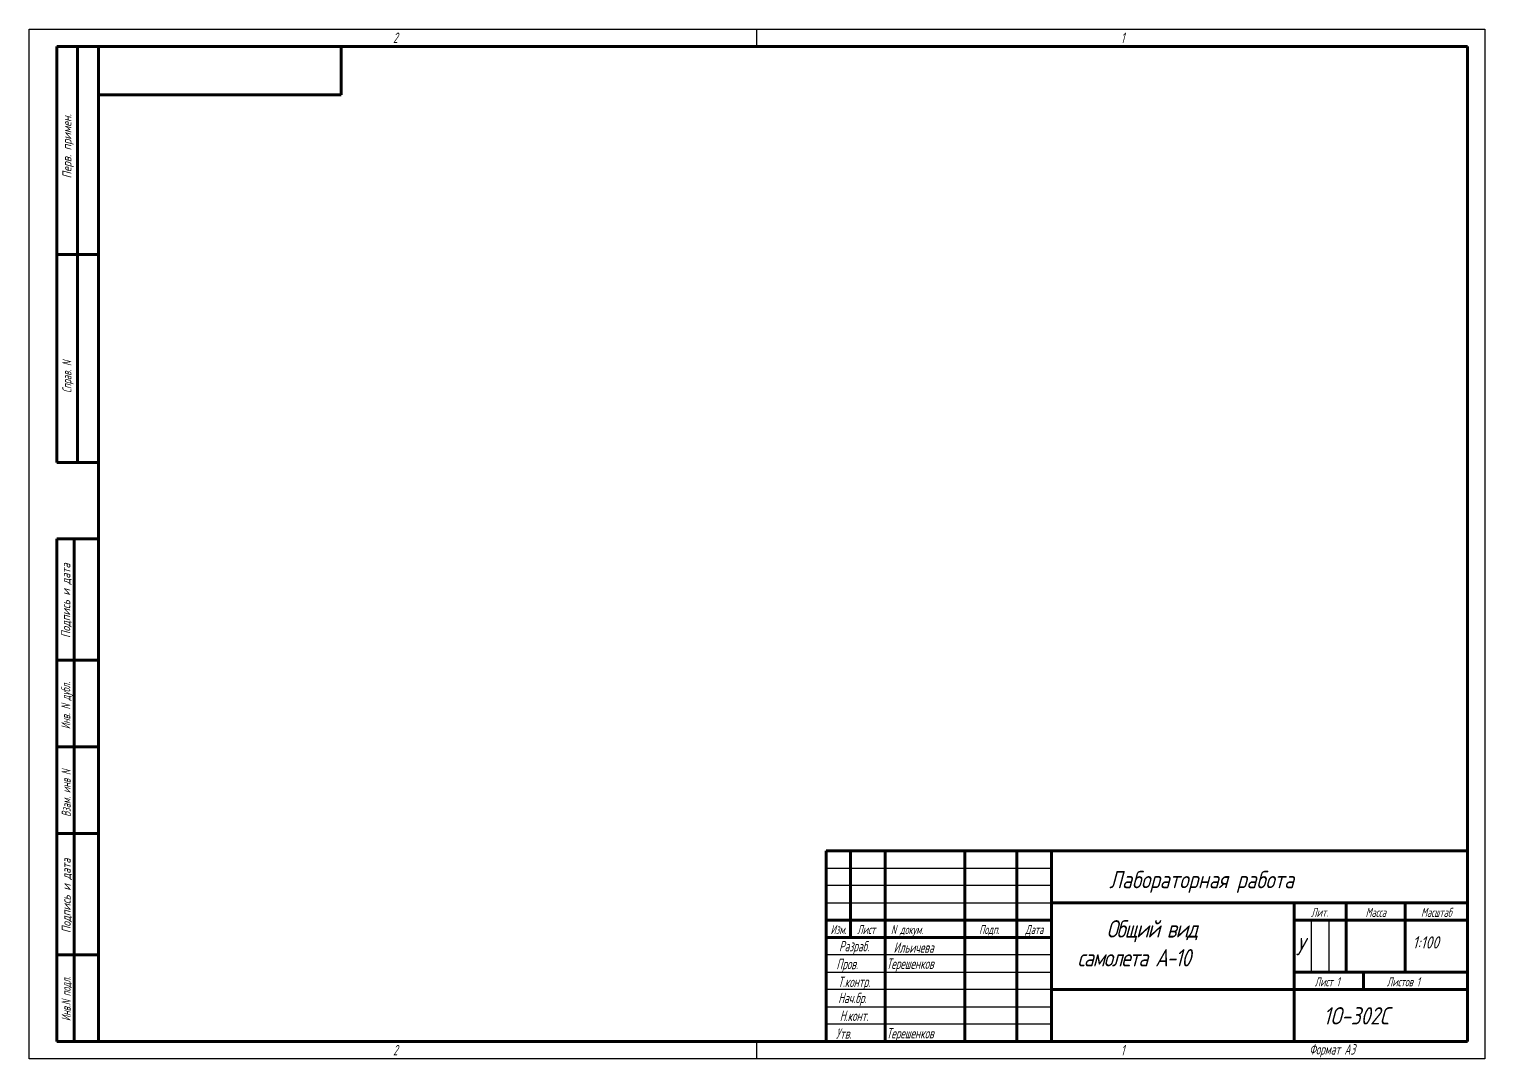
# Model space of a CAD drawing. Header units: millimetres. Extents: x -985956116104 to 1932156, y -552630487266 to 633586.
# Drawn here: x 39687.9 to 40107.9, y 19349.2 to 19646.2 of the extents above; entities that cross this region are included whole.
import ezdxf
from ezdxf.enums import TextEntityAlignment as Align

# ---------------------------------------------------------------- set-up
doc = ezdxf.new("R2010")
doc.units = ezdxf.units.MM
for name, color, linetype, lineweight in [('_basic (Основной)', 4, 'Continuous', 60), ('_contour (Тонкий)', 7, 'Continuous', 30), ('_remote (Тонкий)', 9, 'Continuous', 30), ('_text (Надписи)', 2, 'Continuous', 30)]:
    doc.layers.add(name, color=color, linetype=linetype, lineweight=lineweight)
doc.styles.add('ESKD', font='eskd.shx', dxfattribs={"oblique": 15, "height": 5})

msp = doc.modelspace()

# ---------------------------------------------------------------- linework, layer by layer
at = {"layer": '_basic (Основной)', "transparency": 33554687}
for p, q in [((39695.911, 19641.187), (39707.911, 19641.187)), ((39695.911, 19521.187), (39695.911, 19641.187)), ((39701.911, 19641.187), (39701.911, 19521.187)), ((39707.911, 19354.187), (39707.911, 19641.187)), ((39707.911, 19641.187), (40102.911, 19641.187)), ((39777.911, 19627.187), (39777.911, 19641.187)), ((40102.911, 19641.187), (40102.911, 19354.187)), ((39707.911, 19627.187), (39777.911, 19627.187)), ((39695.911, 19581.187), (39707.911, 19581.187)), ((39695.911, 19521.187), (39707.911, 19521.187)), ((39707.911, 19499.187), (39695.911, 19499.187)), ((39695.911, 19354.187), (39695.911, 19499.187)), ((39700.911, 19499.187), (39700.911, 19354.187)), ((39695.911, 19464.187), (39707.911, 19464.187)), ((39707.911, 19439.187), (39695.911, 19439.187)), ((39695.911, 19414.187), (39707.911, 19414.187)), ((39982.911, 19354.187), (39982.911, 19409.187)), ((39707.911, 19379.187), (39695.911, 19379.187)), ((39695.911, 19354.187), (39707.911, 19354.187)), ((40102.911, 19354.187), (39707.911, 19354.187))]:
    msp.add_line(p, q, dxfattribs=at)
at = {"layer": '_basic (Основной)', "linetype": 'Continuous', "transparency": 33554687}
for p, q in [((39917.911, 19409.187), (40102.911, 19409.187)), ((39917.911, 19354.187), (39917.911, 19409.187)), ((39924.911, 19384.187), (39924.911, 19409.187)), ((39934.911, 19409.187), (39934.911, 19354.187)), ((39957.911, 19354.187), (39957.911, 19409.187)), ((39972.911, 19409.187), (39972.911, 19354.187)), ((40102.911, 19394.187), (39982.911, 19394.187)), ((40052.911, 19394.187), (40052.911, 19354.187)), ((40067.911, 19394.187), (40067.911, 19374.187)), ((40084.911, 19374.187), (40084.911, 19394.187)), ((39982.911, 19389.187), (39917.911, 19389.187)), ((40052.911, 19389.187), (40102.911, 19389.187)), ((39917.911, 19384.187), (39982.911, 19384.187)), ((40102.911, 19374.187), (40052.911, 19374.187)), ((40072.911, 19369.187), (40072.911, 19374.187)), ((39982.911, 19369.187), (40102.911, 19369.187))]:
    msp.add_line(p, q, dxfattribs=at)
at = {"layer": '_contour (Тонкий)', "transparency": 33554687}
for p, q in [((39687.911, 19349.187), (39687.911, 19646.187)), ((39687.911, 19646.187), (40107.911, 19646.187)), ((39897.911, 19641.187), (39897.911, 19646.187)), ((40107.911, 19646.187), (40107.911, 19349.187)), ((39897.911, 19349.187), (39897.911, 19354.187)), ((40107.911, 19349.187), (39687.911, 19349.187))]:
    msp.add_line(p, q, dxfattribs=at)
at = {"layer": '_remote (Тонкий)', "linetype": 'Continuous', "transparency": 33554687}
for p, q in [((39917.911, 19404.187), (39982.911, 19404.187)), ((39982.911, 19399.187), (39917.911, 19399.187)), ((39917.911, 19394.187), (39982.911, 19394.187)), ((39982.911, 19379.187), (39917.911, 19379.187)), ((39917.911, 19374.187), (39982.911, 19374.187)), ((39982.911, 19369.187), (39917.911, 19369.187)), ((39917.911, 19364.187), (39982.911, 19364.187)), ((39982.911, 19359.187), (39917.911, 19359.187))]:
    msp.add_line(p, q, dxfattribs=at)
at = {"layer": '_remote (Тонкий)', "transparency": 33554687}
for p, q in [((40057.911, 19374.187), (40057.911, 19389.187)), ((40062.911, 19389.187), (40062.911, 19374.187))]:
    msp.add_line(p, q, dxfattribs=at)

# ---------------------------------------------------------------- texts
at = {"layer": '_basic (Основной)', "color": 30, "transparency": 33554687, "style": 'ESKD', "oblique": 15}
msp.add_text('Лабораторная работа', height=5, dxfattribs=at).set_placement((39999.537, 19398.4))
at = {"layer": '_contour (Тонкий)', "color": 2, "transparency": 33554687, "insert": (39982.911, 19389.187), "char_height": 5, "attachment_point": 1, "style": 'ESKD'}
msp.add_mtext_dynamic_manual_height_columns('\\pi15.82436;{\\T0.9;Общий вид\\P\\pi7.46829;самолета A-10}', width=70.09073, gutter_width=12.5, heights=[25.222], dxfattribs=at)
at = {"layer": '_text (Надписи)', "transparency": 33554687, "style": 'ESKD', "oblique": 15, "width": 0.8}
for s, height, p in [('2', 3, (39792.911, 19642.187)), ('1', 3, (40002.911, 19642.187)), ('N докум.', 2.6, (39936.544, 19385.173)), ('Ильичева', 3, (39937.311, 19379.789)), ('Терешенков', 3, (39935.281, 19375.132)), ('Терешенков', 3, (39935.281, 19355.064)), ('2', 3, (39792.911, 19350.187)), ('1', 3, (40002.911, 19350.187)), ('Формат А3', 3, (40057.223, 19350.429))]:
    msp.add_text(s, height=height, dxfattribs=at).set_placement(p)
at = {"layer": '_text (Надписи)', "transparency": 33554687, "style": 'ESKD', "oblique": 15}
for s, p in [('Перв. примен.', (39700.115, 19612.381)), ('Подпись и дата', (39699.785, 19481.335)), ('Подпись и дата', (39699.918, 19396.225))]:
    msp.add_text(s, height=2.6, rotation=90, dxfattribs=at).set_placement(p, align=Align.CENTER)
at = {"layer": '_text (Надписи)', "transparency": 33554687, "style": 'ESKD', "oblique": 15, "width": 0.8}
for s, p in [('Справ. N', (39700.112, 19545.877)), ('Инв. N дубл.', (39699.778, 19451.082)), ('Взам. инв N', (39699.904, 19425.764)), ('Инв.N подл.', (39699.896, 19366.483))]:
    msp.add_text(s, height=2.6, rotation=90, dxfattribs=at).set_placement(p, align=Align.CENTER)
for s, height, p in [('Лит.', 2.6, (40060.201, 19390.143)), ('Масса', 2.6, (40076.424, 19390.143)), ('Масштаб', 2.6, (40093.922, 19390.143)), ('Изм.', 2.6, (39921.411, 19385.187)), ('Лист', 2.6, (39929.411, 19385.187)), ('Подп.', 2.6, (39964.911, 19385.187)), ('Дата', 2.6, (39977.911, 19385.187)), ('Разраб.', 3, (39925.911, 19380.187)), ('Пров.', 3, (39923.911, 19375.044)), ('Т.контр.', 3, (39925.911, 19369.901)), ('Лист 1', 2.6, (40062.398, 19370.114)), ('Листов 1', 2.6, (40084.372, 19370.114)), ('Hач.бр.', 3, (39925.411, 19365.258)), ('H.конт.', 3, (39925.911, 19360.115)), ('Утв.', 3, (39922.911, 19354.972))]:
    msp.add_text(s, height=height, dxfattribs=at).set_placement(p, align=Align.CENTER)
at = {"layer": '_text (Надписи)', "transparency": 33554687, "attachment_point": 1, "style": 'ESKD'}
for s, insert, char_height in [('У', (40053.339, 19384.072), 5), ('1:100', (40087.067, 19384.529), 3.5)]:
    msp.add_mtext_dynamic_manual_height_columns(s, width=10.69599, gutter_width=25, heights=[0], dxfattribs=dict(at, insert=insert, char_height=char_height))
at = {"layer": '_text (Надписи)', "transparency": 33554687, "insert": (40052.911, 19364.104), "char_height": 5, "width": 50.53786, "attachment_point": 1, "line_spacing_factor": 0.857143, "style": 'ESKD'}
msp.add_mtext('\\pi8.39607;1О-302С', dxfattribs=at)

doc.saveas('drawing.dxf')
